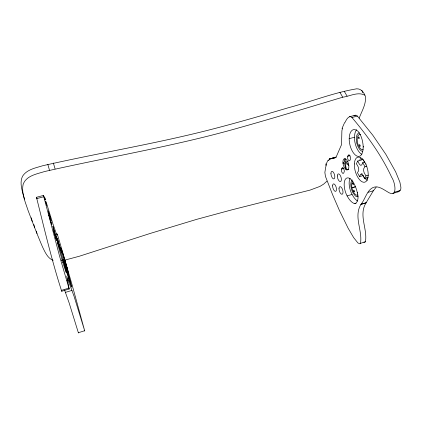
<?xml version="1.0" encoding="UTF-8"?>
<svg xmlns="http://www.w3.org/2000/svg" width="422" height="422" viewBox="0 0 422 422"><rect width="100%" height="100%" fill="white"/><g stroke="black" fill="none" stroke-linecap="round" stroke-linejoin="round"><path stroke-width="0.63" d="M43.445 195.455L59.718 256.676L69.187 289.012L61.717 291.264C51.721 260.464 44.347 228.703 36.456 197.29L43.445 195.455L44.547 198.124A46.415 1.393 73.7 0 1 44.969 199.305L45.228 200.044L44.379 196.958M69.187 289.012L66.702 276.278L74.098 296.402L84.738 331.017L71.993 284.507L59.449 241.31A44.658 1.192 73.8 0 0 59.011 240.007L57.36 234.21M61.717 291.264L61.702 290.494M366.776 166.157L364.983 166.669C362.118 169.491 364.091 173.173 366.027 175.837L364.555 178.474C363.31 175.747 361.121 171.089 359.591 176.618L357.423 172.693C360.166 169.924 358.225 166.342 356.363 163.741L357.756 161.03L363.052 159.527L364.561 162.296M325.879 163.884L326.449 164.96L326.174 165.667A36.535 16.004 73.2 0 0 325.742 166.975L324.866 172.456L325.446 176.396L332.642 194.811L339.494 210.625L348.087 228.117L353.615 237.56L357.898 242.93L359.834 243.81L360.478 243.341C362.725 230.591 353.346 216.544 361.026 204.253C365.71 198.878 367.583 186.624 376.746 186.835C380.597 187.31 383.825 189.647 387.079 191.572C398.352 199.326 395.261 182.42 391.674 177.277C381.588 155.475 367.425 135.768 351.937 117.501C349.817 115.085 347.195 118.318 346.182 120.217A44.299 21.67 74.9 0 0 345.412 121.61L345.001 122.464M342.511 128.172L341.889 130.788L341.546 144.625L336.45 156.33C335.131 159.621 329.904 156.995 328.511 160.233M392.924 193.471L399.486 191.303L400.805 189.098L400.9 187.257L399.887 182.204L395.636 171.791L385.835 154.32L372.747 135.156L357.371 116.071L355.894 115.18L353.937 115.871M359.206 118.107C361.738 111.134 366.391 104.039 365.405 96.358C363.711 91.532 359.961 87.46 354.491 89.2C331.977 93.251 310.571 101.844 288.506 107.694C264.156 114.889 239.786 122.021 215.204 128.399C158.303 143.306 100.151 152.695 42.838 165.704C35.659 167.951 26.86 169.396 22.524 176.259C19.618 182.272 21.744 189.14 23.374 195.201M325.636 165.361L327.788 160.508L329.002 160.175M342.015 128.441L344.61 122.591M364.524 162.164L362.735 162.676C361.248 168.241 359.038 163.958 357.756 161.03M363.869 242.091L364.745 242.239L365.399 241.769C367.784 229.062 358.246 214.962 366.154 202.702L373.37 190.733L376.166 187.262M341.978 168.214A2.437 1.097 74.4 0 1 343.693 168.847A2.437 1.097 74.4 0 1 344.104 172.139L343.672 173.015A2.432 1.092 74.4 0 1 341.973 172.366A2.432 1.092 74.4 0 1 341.556 169.095L341.978 168.214L343.234 167.856M348.166 155.386A2.527 1.171 75 0 1 349.97 155.971A2.527 1.171 75 0 1 350.387 159.4L349.922 160.339A2.516 1.166 75 0 1 348.129 159.738A2.516 1.166 75 0 1 347.707 156.33L348.166 155.386L349.316 155.064M355.683 186.587L352.154 187.758L355.619 186.698M326.902 181.18L323.611 184.15L319.887 186.429L310.08 190.095L232.053 209.787L196.979 219.266L150.174 233.45L79.172 256.286L64.571 260.174M334.002 157.976L336.408 157.111M358.088 195.033L356.305 195.133L355.303 194.479L353.414 191.989A7.343 3.381 73.3 0 1 352.861 181.476M358.146 196.726L356.49 196.657L355.266 195.855L352.966 192.812A8.973 4.136 73.3 0 1 352.286 179.978M354.818 203.652L355.667 203.378C357.914 201.421 358.368 198.192 357.814 195.397A16.922 7.601 73.2 0 0 353.868 183.306A12.264 5.549 73.3 0 0 345.127 179.661A12.264 5.549 73.3 0 0 347.111 195.919L348.778 198.667A17.16 7.818 73.4 0 0 354.353 203.541L356.078 203.272M360.478 243.341L365.399 241.769M64.54 289.961L69.155 302.954L78.365 332.736L84.606 330.743M394.602 192.163L400.283 190.443M65.484 292.372L72.046 290.389M361.026 204.253L366.154 202.702M360.9 204.459L366.027 202.908M364.677 95.124C357.867 91.521 349.764 96.306 342.722 97.202C308.308 107.515 273.952 118.018 239.358 127.718C175.283 146.054 109.388 156.805 44.489 171.564C36.761 174.038 26.201 175.663 23.126 184.403C21.269 193.297 25.367 202.032 28.021 210.325C32.668 222.573 37.3 234.838 42.49 246.865C44.985 251.966 47.464 258.132 53.151 260.379M61.264 290.415L68.791 288.152M67.003 280.266L68.248 279.892M67.077 280.461L68.322 280.087M368.079 192.316L373.37 190.733M347.111 195.919L352.069 194.447L353.752 197.179A17.117 7.949 73.4 0 0 357.487 201.062M65.51 266.836L66.708 266.482L63.606 255.88A15.419 0.406 73.8 0 0 61.005 248.289A13.203 0.348 73.8 0 0 63.664 258.57A13.203 0.348 73.8 0 0 67.916 272.475A15.398 0.406 73.8 0 0 67.383 268.967L66.708 266.482M65.753 267.712L66.95 267.363M65.901 268.26L67.098 267.912M62.535 262.816L63.748 262.468A14.622 0.427 73.7 0 0 58.104 243.805A14.622 0.427 73.7 0 0 59.338 250.067L60.457 254.07A20.145 0.58 73.8 0 0 64.149 266.641L66.418 273.092L66.243 272.158A20.483 0.601 73.7 0 0 63.748 262.468M359.591 176.618L363.089 175.599M366.027 175.837L368.406 175.146M64.708 263.987L65.906 263.639M64.988 264.963L66.185 264.615M364.555 178.474L368.095 177.44M63.358 259.351L64.555 259.008M61.517 260.189L62.783 259.941L61.559 260.295M361.005 174.075L362.181 173.732M63.843 260.991L65.041 260.643M64.133 261.993L65.331 261.645M341.556 169.095L343.434 168.563M348.83 169.206L346.567 169.855L345.803 169.391A5.781 2.637 74.7 0 1 343.017 163.335L342.938 161.948A5.781 2.637 74.7 0 1 344.468 158.741L345.191 158.804A5.781 2.637 74.7 0 1 348.514 163.894L348.794 165.371A5.781 2.637 74.7 0 1 346.567 169.855A21.3 10.038 74.4 0 1 345.47 164.2L345.381 163.43L345.782 163.557A20.425 9.237 73.7 0 1 348.794 165.371M345.191 158.804A21.3 10.038 74.4 0 0 345.222 161.441L345.27 162.138L348.103 161.336M347.707 156.33L350.007 155.686M329.74 158.883L335.142 157.348M330.189 158.804L334.456 157.612M329.424 159.078L334.298 157.717M329.276 159.2L334.15 157.839M330.959 158.825L332.784 158.313M334.62 157.912L335.859 157.564M349.189 138.685A15.334 7.385 75.7 0 1 353.979 129.533C357.925 129.464 359.961 133.763 361.243 136.886A15.271 7.316 75.8 0 1 361.818 154.056A13.093 6.288 75.7 0 1 353.974 153.613A13.093 6.288 75.7 0 1 349.189 138.685L354.469 137.24A15.297 7.506 75.7 0 1 356.585 129.739M351.937 117.501L357.371 116.071M36.672 198.62L43.709 196.768M349.506 116.73L355.393 115.185M397.566 191.873L398.579 191.762M359.328 132.909L358.99 132.909C356.79 133.795 356.405 136.47 356.268 138.553A9.579 4.684 75.8 0 0 362.366 151.419M366.164 164.079L365.784 163.952M345.27 162.138L345.597 162.212A10.634 4.837 74.2 0 1 348.667 164.707M360.567 134.671L359.412 134.602L358.521 135.114L357.824 136.106L357.176 139.213A7.833 3.83 75.8 0 0 363.205 149.805M362.735 162.676L364.983 166.669M361.833 90.382L362.772 92.766M344.257 91.3L347.074 96.126M339.921 92.36L342.722 97.202M78.365 332.736L78.518 333.005L78.471 332.562M36.709 197.628L36.994 198.256M44.727 197.48L45.344 199.274M62.783 259.941L62.746 259.836M45.407 201.247L46.789 205.445M23.553 195.771L24.645 199.184M58.494 242.355L57.028 237.971L60.699 250.483L58.494 242.355A23.036 0.633 73.8 0 0 58.484 242.645L58.711 243.462A12.243 0.348 73.7 0 1 60.583 249.866M53.372 163.045L55.071 168.869M47.834 164.416L49.506 170.261M56.965 233.851L57.286 234.996L56.88 233.941L56.617 234.331L56.395 233.893L52.708 223.275L46.056 201.705M36.35 231.124L36.967 233.487M33.86 224.573L34.641 227.569M31.291 217.773L32.236 221.418M59.001 245.346A11.974 0.332 73.7 0 1 58.152 241.859L57.914 241.009A24.149 0.696 73.7 0 0 57.06 238.24M58.341 241.848A11.974 0.332 73.7 0 0 58.094 241.453L57.819 240.561A12.243 0.348 73.7 0 0 57.049 238.156M59.244 246.147A23.036 0.633 73.8 0 1 58.605 243.378L58.811 243.963A24.149 0.696 73.7 0 1 60.657 250.183M342.996 162.908A10.634 4.837 74.2 0 1 344.178 162.153L344.616 162.085A10.798 4.99 74.5 0 1 344.943 158.783M343.017 163.335A20.425 9.237 73.7 0 1 344.357 163.245L344.742 163.9A10.798 4.99 74.5 0 0 346.188 169.623M352.069 194.447A12.238 5.639 73.3 0 1 350.081 178.321M357.65 193.091A0.818 0.38 73 0 1 357.402 192.311M367.388 180.263A12.934 6.304 74.2 0 1 364.692 178.073M364.26 177.562A12.934 6.304 74.2 0 1 362.656 175.13M359.892 160.102A12.934 6.304 74.2 0 1 360.657 157.902M361.849 154.362A13.061 6.388 75.8 0 1 354.469 137.24M367.609 178.422A10.777 5.249 74.2 0 1 366.602 177.899M361.617 159.606A10.777 5.249 74.2 0 1 362.234 158.698M363.548 147.072A0.876 0.427 75.5 0 1 363.389 146.223M354.406 191.324L354.269 191.704A0.807 0.369 73.2 0 1 353.71 191.282A0.807 0.369 73.2 0 1 353.62 190.29L353.694 190.206A0.807 0.369 73.2 0 1 354.158 190.459A0.807 0.369 73.2 0 1 354.406 191.324M358.373 137.192L358.336 137.366A0.865 0.422 76.1 0 0 358.536 138.305A0.865 0.422 76.1 0 0 359.048 138.616L359.138 138.532A0.865 0.422 76.1 0 0 359.243 138.02L359.222 137.804A0.865 0.422 76.1 0 0 358.869 137.066L358.747 136.976A0.865 0.422 76.1 0 0 358.373 137.192M69.034 277.887L70.532 283.436L67.04 272.243L65.083 264.357L69.783 279.944L69.034 277.887M360.114 146.012L360.061 146.165A0.865 0.417 75.6 0 1 359.428 145.986A0.865 0.417 75.6 0 1 359.291 144.804L359.37 144.699A0.865 0.417 75.6 0 1 359.924 144.983A0.865 0.417 75.6 0 1 360.114 146.012M61.754 252.905L59.935 246.854L61.754 252.905M56.532 240.503L53.721 230.924L56.532 240.503M57.756 241.516L55.852 235.191L57.756 241.516M55.646 235.803L52.908 226.461L55.646 235.803M51.8 224.842L48.957 215.157L51.8 224.842M51.03 220.506L48.256 211.063L51.03 220.506M65.115 265.707A13.741 0.375 73.8 0 0 71.529 286.934A13.741 0.375 73.8 0 0 66.734 268.983A13.741 0.375 73.8 0 0 65.115 265.707M332.615 185.859A3.872 1.656 73.6 0 0 335.485 191.361A3.872 1.656 73.6 0 0 335.532 185.633A3.872 1.656 73.6 0 0 332.615 185.859M354.359 163.942A12.966 6.198 74.2 0 0 364.286 182.262A12.966 6.198 74.2 0 0 365.172 162.86A12.966 6.198 74.2 0 0 354.359 163.942M339.008 188.65A3.951 1.73 73.4 0 0 341.968 194.278A3.951 1.73 73.4 0 0 342.057 188.449A3.951 1.73 73.4 0 0 339.008 188.65M337.352 175.974A3.983 1.751 74.1 0 0 340.327 181.587A3.983 1.751 74.1 0 0 340.406 175.636A3.983 1.751 74.1 0 0 337.352 175.974M330.948 173.421A3.898 1.683 74.3 0 0 333.834 178.907A3.898 1.683 74.3 0 0 333.865 173.062A3.898 1.683 74.3 0 0 330.948 173.421M352.702 183.47A0.812 0.375 73.5 0 0 353.272 184.704A0.812 0.375 73.5 0 0 353.399 183.586A0.812 0.375 73.5 0 0 352.702 183.47"/></g></svg>
